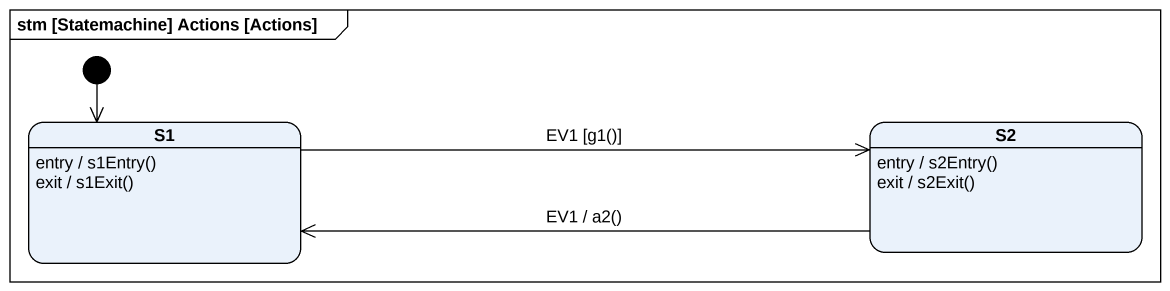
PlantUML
@startuml
mainframe stm [Statemachine] Actions [Actions]
hide empty description
state S1
S1 : entry / s1Entry()
S1 : exit / s1Exit()
state S2
S2 : entry / s2Entry()
S2 : exit / s2Exit()
[*] --> S1
S1 -right-> S2 : EV1 [g1()]
S2 -left-> S1 : EV1 / a2()
@enduml
